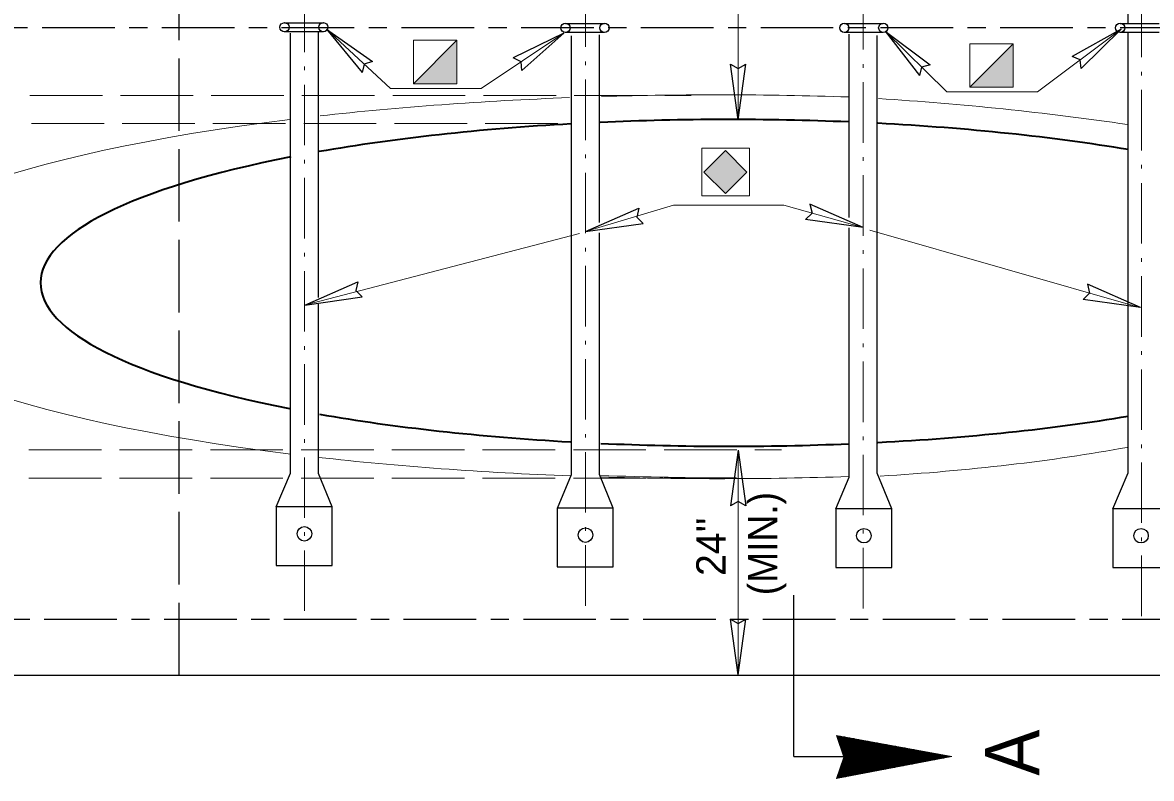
# Model space of a CAD drawing. Extents: x -483 to -38, y -358 to 186.
# Drawn here: x -398.76 to -352.1, y -299.02 to -267.78 of the extents above; entities that cross this region are included whole.
import ezdxf

# ---------------------------------------------------------------- set-up
doc = ezdxf.new("R2010")
doc.units = 0
doc.header["$LTSCALE"] = 0.5
for name, pattern in [('DOT_DASHED', [7.7, 5, -1.2, 0.3, -1.2]), ('LONG_DASH_SHORT_DASH', [9.9, 6, -1.2, 1.5, -1.2]), ('LONG_DASHED', [7.5, 6, -1.5])]:
    doc.linetypes.add(name, pattern=pattern)
doc.layers.add('1', color=7, linetype='Continuous', lineweight=13)

msp = doc.modelspace()

# ---------------------------------------------------------------- hatches: boundary and pattern name
at = {"layer": '1'}
for points in [[(-382.5992, -270.3068), (-380.8057, -268.5133), (-380.8057, -270.3068)], [(-359.6128, -270.4468), (-357.8193, -268.6533), (-357.8193, -270.4468)], [(-369.7105, -274.8442), (-370.5964, -273.9583), (-369.7105, -273.0722), (-368.8246, -273.9583)]]:
    msp.add_hatch(color=256, dxfattribs=at).paths.add_polyline_path(points)

# ---------------------------------------------------------------- linework, layer by layer
at = {"layer": '1', "linetype": 'LONG_DASHED', "lineweight": 25}
msp.add_line((-392.2883, -294.7592), (-392.2883, -241.2228), dxfattribs=at)
at = {"layer": '1', "linetype": 'DOT_DASHED'}
for p, q in [((-387.1065, -292.1017), (-387.1065, -245.7123)), ((-375.4942, -291.8877), (-375.4942, -245.7784)), ((-364.0192, -291.9948), (-364.0192, -245.7784)), ((-352.5131, -292.3158), (-352.5131, -245.5805))]:
    msp.add_line(p, q, dxfattribs=at)
at = {"layer": '1', "lineweight": 25}
for p, q in [((-353.0722, -267.8127), (-353.0722, -248.0717)), ((-387.9288, -267.7858), (-386.3231, -267.7858)), ((-386.3266, -268.1606), (-387.9455, -268.1606)), ((-387.6893, -286.4038), (-387.6893, -268.2147)), ((-386.5243, -279.144), (-386.5243, -268.1912)), ((-386.1956, -268.0575), (-384.2933, -269.3866)), ((-386.1956, -268.0575), (-384.7222, -269.8504)), ((-376.3929, -268.2175), (-378.478, -269.2363)), ((-376.3929, -268.2175), (-378.1259, -269.7609)), ((-374.7109, -268.1871), (-376.3296, -268.1871)), ((-376.3133, -267.8127), (-374.7073, -267.8127)), ((-363.1893, -268.1871), (-364.8088, -268.1871)), ((-364.7917, -267.8127), (-363.186, -267.8127)), ((-363.1102, -268.1312), (-361.2518, -269.5212)), ((-363.1102, -268.1312), (-361.6956, -269.9708)), ((-353.3516, -268.0558), (-355.3822, -269.1793)), ((-353.3516, -268.0558), (-355.0038, -269.6853)), ((-351.7878, -268.1871), (-353.4067, -268.1871)), ((-353.3907, -267.8127), (-351.7842, -267.8127)), ((-353.0722, -286.3889), (-353.0722, -268.1871)), ((-376.0753, -286.461), (-376.0753, -268.3333)), ((-374.9117, -276.0502), (-374.9117, -268.2858)), ((-364.6007, -275.8417), (-364.6007, -268.2622)), ((-363.4364, -286.4121), (-363.4364, -268.3096)), ((-369.1858, -271.8034), (-369.5018, -269.5043)), ((-369.1858, -271.8034), (-368.8699, -269.5043)), ((-375.4898, -276.4146), (-373.289, -275.452)), ((-364.0174, -276.2493), (-366.2182, -275.2867)), ((-375.4898, -276.4146), (-373.1104, -276.0817)), ((-364.0174, -276.2493), (-366.3967, -275.9164)), ((-374.9117, -286.4646), (-374.9117, -276.4673)), ((-364.6007, -286.5673), (-364.6007, -276.2587)), ((-387.0986, -279.4569), (-384.8977, -278.4943)), ((-352.5522, -279.56), (-354.753, -278.5974)), ((-387.0986, -279.4569), (-384.7192, -279.1239)), ((-386.5243, -286.4147), (-386.5243, -279.4222)), ((-352.5522, -279.56), (-354.9316, -279.227)), ((-369.1858, -285.4588), (-369.5018, -287.7579)), ((-369.1858, -285.4588), (-368.8699, -287.7579)), ((-388.2726, -287.8007), (-387.6915, -286.4027)), ((-385.9582, -287.8012), (-386.5222, -286.4187)), ((-362.8366, -287.8801), (-363.4364, -286.4121)), ((-353.6961, -287.8855), (-353.0722, -286.3889)), ((-376.654, -287.8522), (-376.0753, -286.461)), ((-374.3446, -287.8562), (-374.9117, -286.4646)), ((-365.1491, -287.8774), (-364.6007, -286.5673)), ((-366.8897, -298.1228), (-366.8897, -291.4464)), ((-369.1858, -294.7386), (-369.5018, -292.4395)), ((-369.1858, -294.7386), (-368.8699, -292.4395)), ((-424.7453, -294.7592), (-331.751, -294.7592)), ((-366.8897, -298.1228), (-363.0189, -298.1228))]:
    msp.add_line(p, q, dxfattribs=at)
at = {"layer": '1'}
for p, q in [((-369.1858, -271.8034), (-369.1858, -263.8505)), ((-383.5482, -270.5058), (-386.1956, -268.0575)), ((-379.8028, -270.5058), (-376.3929, -268.2175)), ((-360.5618, -270.6458), (-363.1102, -268.1312)), ((-356.8163, -270.6458), (-353.3516, -268.0558)), ((-383.5482, -270.5058), (-379.8028, -270.5058)), ((-360.5618, -270.6458), (-356.8163, -270.6458)), ((-371.8561, -275.3349), (-375.4942, -276.4165)), ((-371.8561, -275.3349), (-367.3009, -275.3349)), ((-367.3009, -275.3349), (-364.0174, -276.2493)), ((-375.7432, -276.4979), (-387.1065, -279.463)), ((-363.7365, -276.3679), (-352.5837, -279.557)), ((-369.1858, -294.7386), (-369.1858, -285.4588)), ((-365.1042, -297.2754), (-364.9574, -297.2754)), ((-365.103, -297.2483), (-365.103, -297.2777)), ((-365.0926, -297.3102), (-364.7651, -297.3102)), ((-365.0805, -297.3452), (-364.5751, -297.3452)), ((-365.0695, -297.38), (-364.3844, -297.38)), ((-365.0688, -297.255), (-365.0688, -297.3837)), ((-365.0576, -297.4154), (-364.1938, -297.4154)), ((-365.0466, -297.4502), (-364.0029, -297.4502)), ((-365.0347, -297.4853), (-363.8123, -297.4853)), ((-365.0333, -297.2617), (-365.0333, -297.489)), ((-365.0232, -297.5198), (-363.6221, -297.5198)), ((-365.0118, -297.5551), (-363.431, -297.5551)), ((-365.0003, -297.5898), (-363.2398, -297.5898)), ((-364.9984, -297.2675), (-364.9984, -297.5944)), ((-364.9884, -297.6247), (-363.0493, -297.6247)), ((-364.9637, -297.274), (-364.9637, -297.7005)), ((-364.9287, -297.2811), (-364.9287, -297.8059)), ((-364.8937, -297.2869), (-364.8937, -297.9117)), ((-364.8584, -297.2929), (-364.8584, -298.0169)), ((-364.8243, -297.2994), (-364.8243, -298.1228)), ((-364.7888, -297.3057), (-364.7888, -298.9616)), ((-364.7537, -297.3121), (-364.7537, -298.9543)), ((-364.7188, -297.3194), (-364.7188, -298.9478)), ((-364.6838, -297.3252), (-364.6838, -298.9418)), ((-364.6491, -297.3315), (-364.6491, -298.9349)), ((-364.6138, -297.3382), (-364.6138, -298.9285)), ((-364.5797, -297.344), (-364.5797, -298.9212)), ((-364.5444, -297.3508), (-364.5444, -298.9153)), ((-364.5098, -297.3571), (-364.5098, -298.9085)), ((-364.4742, -297.3632), (-364.4742, -298.9024)), ((-364.4402, -297.3702), (-364.4402, -298.8949)), ((-364.4047, -297.3767), (-364.4047, -298.8881)), ((-364.3705, -297.3825), (-364.3705, -298.8822)), ((-364.3352, -297.39), (-364.3352, -298.8752)), ((-364.3005, -297.3952), (-364.3005, -298.8691)), ((-364.2651, -297.4021), (-364.2651, -298.8623)), ((-364.2298, -297.4083), (-364.2298, -298.8558)), ((-364.1955, -297.4146), (-364.1955, -298.8485)), ((-364.1602, -297.4207), (-364.1602, -298.8422)), ((-364.1257, -297.4279), (-364.1257, -298.836)), ((-364.0908, -297.4342), (-364.0908, -298.8291)), ((-364.0558, -297.4404), (-364.0558, -298.8227)), ((-364.0211, -297.4473), (-364.0211, -298.8156)), ((-363.9853, -297.4532), (-363.9853, -298.8091)), ((-363.9508, -297.4594), (-363.9508, -298.8024)), ((-363.9157, -297.4661), (-363.9157, -298.7964)), ((-363.8812, -297.4719), (-363.8812, -298.7889)), ((-363.8458, -297.4792), (-363.8458, -298.7822)), ((-363.8112, -297.4853), (-363.8112, -298.776)), ((-363.7763, -297.4917), (-363.7763, -298.7691)), ((-363.7404, -297.4979), (-363.7404, -298.7622)), ((-363.7063, -297.5046), (-363.7063, -298.7564)), ((-363.6711, -297.5107), (-363.6711, -298.7498)), ((-363.6365, -297.5171), (-363.6365, -298.7427)), ((-363.6015, -297.5232), (-363.6015, -298.7364)), ((-363.5664, -297.5304), (-363.5664, -298.7297)), ((-363.5318, -297.5367), (-363.5318, -298.7228)), ((-363.4967, -297.5423), (-363.4967, -298.7164)), ((-363.4618, -297.5492), (-363.4618, -298.7095)), ((-363.4273, -297.5553), (-363.4273, -298.7031)), ((-363.3921, -297.5622), (-363.3921, -298.6966)), ((-363.3572, -297.5686), (-363.3572, -298.6898)), ((-363.3225, -297.5744), (-363.3225, -298.6831)), ((-363.2877, -297.5809), (-363.2877, -298.6768)), ((-363.2521, -297.5877), (-363.2521, -298.6699)), ((-363.2171, -297.594), (-363.2171, -298.6633)), ((-363.1823, -297.6003), (-363.1823, -298.6566)), ((-363.1477, -297.6067), (-363.1477, -298.6499)), ((-363.1125, -297.6128), (-363.1125, -298.6437)), ((-363.0778, -297.6192), (-363.0778, -298.6366)), ((-363.0428, -297.6263), (-363.0428, -298.6306)), ((-363.0078, -297.6319), (-363.0078, -298.6235)), ((-362.9727, -297.6393), (-362.9727, -298.617)), ((-364.9766, -297.6597), (-362.8589, -297.6597)), ((-364.9655, -297.6947), (-362.6678, -297.6947)), ((-364.9538, -297.7297), (-362.4774, -297.7297)), ((-364.9424, -297.764), (-362.2866, -297.764)), ((-364.9303, -297.7994), (-362.0963, -297.7994)), ((-364.9188, -297.8347), (-361.9055, -297.8347)), ((-364.9078, -297.8694), (-361.7147, -297.8694)), ((-364.8957, -297.9044), (-361.5238, -297.9044)), ((-364.8843, -297.9393), (-361.3333, -297.9393)), ((-364.873, -297.9744), (-361.1419, -297.9744)), ((-364.8624, -298.0088), (-360.951, -298.0088)), ((-364.8505, -298.044), (-360.7606, -298.044)), ((-364.8384, -298.0788), (-360.5697, -298.0788)), ((-362.9381, -297.6452), (-362.9381, -298.6099)), ((-362.9028, -297.6517), (-362.9028, -298.6033)), ((-362.8681, -297.6582), (-362.8681, -298.5972)), ((-362.8331, -297.6642), (-362.8331, -298.5902)), ((-362.7982, -297.6705), (-362.7982, -298.5843)), ((-362.7631, -297.6773), (-362.7631, -298.5772)), ((-362.7285, -297.6834), (-362.7285, -298.5705)), ((-362.6931, -297.6901), (-362.6931, -298.5643)), ((-362.6585, -297.6969), (-362.6585, -298.5574)), ((-362.6235, -297.7027), (-362.6235, -298.5503)), ((-362.5887, -297.709), (-362.5887, -298.5438)), ((-362.5541, -297.7152), (-362.5541, -298.5376)), ((-362.5191, -297.7215), (-362.5191, -298.5303)), ((-362.4842, -297.7286), (-362.4842, -298.5245)), ((-362.4491, -297.734), (-362.4491, -298.517)), ((-362.4142, -297.7409), (-362.4142, -298.5107)), ((-362.3791, -297.7477), (-362.3791, -298.5045)), ((-362.3445, -297.7534), (-362.3445, -298.4974)), ((-362.3092, -297.7605), (-362.3092, -298.4912)), ((-362.2747, -297.7668), (-362.2747, -298.4847)), ((-362.2392, -297.7726), (-362.2392, -298.4776)), ((-362.2038, -297.7794), (-362.2038, -298.4712)), ((-362.1697, -297.7859), (-362.1697, -298.4642)), ((-362.1343, -297.7919), (-362.1343, -298.4582)), ((-362.0995, -297.7988), (-362.0995, -298.452)), ((-362.0647, -297.8048), (-362.0647, -298.4445)), ((-362.0298, -297.8111), (-362.0298, -298.4382)), ((-361.9948, -297.8177), (-361.9948, -298.4312)), ((-361.9605, -297.824), (-361.9605, -298.4247)), ((-361.9251, -297.8305), (-361.9251, -298.4183)), ((-361.8901, -297.8367), (-361.8901, -298.4112)), ((-361.8553, -297.843), (-361.8553, -298.4047)), ((-361.8201, -297.8494), (-361.8201, -298.3987)), ((-361.7855, -297.8565), (-361.7855, -298.392)), ((-361.7501, -297.8622), (-361.7501, -298.3851)), ((-361.7159, -297.8692), (-361.7159, -298.3782)), ((-361.6805, -297.8759), (-361.6805, -298.372)), ((-361.6452, -297.8813), (-361.6452, -298.3655)), ((-361.6105, -297.888), (-361.6105, -298.3584)), ((-361.5759, -297.8948), (-361.5759, -298.3524)), ((-361.5411, -297.9011), (-361.5411, -298.3449)), ((-361.5061, -297.9073), (-361.5061, -298.3383)), ((-361.4715, -297.9138), (-361.4715, -298.3324)), ((-361.4362, -297.9201), (-361.4362, -298.3253)), ((-361.4013, -297.9263), (-361.4013, -298.3187)), ((-361.3662, -297.933), (-361.3662, -298.3124)), ((-361.3315, -297.9393), (-361.3315, -298.3051)), ((-361.2962, -297.9455), (-361.2962, -298.2987)), ((-361.2617, -297.9519), (-361.2617, -298.2913)), ((-361.2265, -297.959), (-361.2265, -298.2859)), ((-361.1919, -297.9644), (-361.1919, -298.2792)), ((-361.1567, -297.9715), (-361.1567, -298.2724)), ((-361.1217, -297.978), (-361.1217, -298.2655)), ((-361.0867, -297.9842), (-361.0867, -298.2587)), ((-361.0519, -297.9897), (-361.0519, -298.2524)), ((-361.0171, -297.9972), (-361.0171, -298.2451)), ((-360.9822, -298.0032), (-360.9822, -298.2397)), ((-360.9475, -298.0094), (-360.9475, -298.2324)), ((-360.9125, -298.0163), (-360.9125, -298.2263)), ((-360.8771, -298.0227), (-360.8771, -298.2191)), ((-360.8421, -298.0286), (-360.8421, -298.2128)), ((-360.8071, -298.0357), (-360.8071, -298.2053)), ((-360.7725, -298.0415), (-360.7725, -298.1993)), ((-360.7375, -298.0482), (-360.7375, -298.1934)), ((-360.7029, -298.0541), (-360.7029, -298.1859)), ((-360.6679, -298.0605), (-360.6679, -298.1799)), ((-360.6322, -298.0678), (-360.6322, -298.1724)), ((-360.5975, -298.0734), (-360.5975, -298.1662)), ((-360.5633, -298.0803), (-360.5633, -298.1599)), ((-360.5281, -298.0866), (-360.5281, -298.1526)), ((-360.4931, -298.093), (-360.4931, -298.1467)), ((-360.4582, -298.0987), (-360.4582, -298.1393)), ((-360.4235, -298.1059), (-360.4235, -298.1332)), ((-364.9637, -298.5756), (-364.9637, -298.9948)), ((-364.9609, -298.568), (-362.7131, -298.568)), ((-364.9491, -298.5326), (-362.5297, -298.5326)), ((-364.9366, -298.4976), (-362.3458, -298.4976)), ((-364.9287, -298.4745), (-364.9287, -298.9881)), ((-364.9247, -298.4628), (-362.1608, -298.4628)), ((-364.9128, -298.4282), (-361.9769, -298.4282)), ((-364.9003, -298.393), (-361.7928, -298.393)), ((-364.8937, -298.3732), (-364.8937, -298.9812)), ((-364.8882, -298.3584), (-361.6086, -298.3584)), ((-364.8759, -298.3232), (-361.4254, -298.3232)), ((-364.8642, -298.2887), (-361.2411, -298.2887)), ((-364.8584, -298.2724), (-364.8584, -298.9749)), ((-364.8522, -298.2532), (-361.0567, -298.2532)), ((-364.8403, -298.218), (-360.8735, -298.218)), ((-364.8278, -298.1834), (-360.6893, -298.1834)), ((-364.8272, -298.1137), (-360.3798, -298.1137)), ((-364.8243, -298.1707), (-364.8243, -298.9681)), ((-364.8157, -298.1484), (-360.5046, -298.1484)), ((-360.3882, -298.1117), (-360.3882, -298.1266)), ((-360.3531, -298.118), (-360.3531, -298.1195)), ((-365.1176, -299.022), (-365.1066, -299.022)), ((-365.1055, -298.9873), (-364.9217, -298.9873)), ((-365.103, -298.9793), (-365.103, -299.0212)), ((-365.0937, -298.9522), (-364.7382, -298.9522)), ((-365.082, -298.9174), (-364.5536, -298.9174)), ((-365.0695, -298.8822), (-364.3705, -298.8822)), ((-365.0688, -298.8785), (-365.0688, -299.0143)), ((-365.0576, -298.8478), (-364.1863, -298.8478)), ((-365.0453, -298.8123), (-364.0021, -298.8123)), ((-365.0333, -298.7772), (-363.8175, -298.7772)), ((-365.0333, -298.7772), (-365.0333, -299.0078)), ((-365.0209, -298.7424), (-363.6342, -298.7424)), ((-365.0091, -298.7072), (-363.4502, -298.7072)), ((-364.9984, -298.6762), (-364.9984, -299.0012)), ((-364.9972, -298.6727), (-363.2658, -298.6727)), ((-364.9847, -298.6377), (-363.0813, -298.6377)), ((-364.973, -298.6031), (-362.8972, -298.6031))]:
    msp.add_line(p, q, dxfattribs=at)
at = {"layer": '1', "linetype": 'LONG_DASH_SHORT_DASH', "lineweight": 25}
for p, q in [((-422.701, -267.9852), (-332.4858, -267.9852)), ((-422.6093, -292.4359), (-332.5065, -292.4359))]:
    msp.add_line(p, q, dxfattribs=at)
at = {"layer": '1', "linetype": 'LONG_DASHED'}
for p, q in [((-424.7103, -270.791), (-371.1258, -270.791)), ((-424.6387, -271.9552), (-376.2202, -271.9552)), ((-424.7453, -285.4453), (-367.3984, -285.4453)), ((-424.7453, -286.6096), (-370.8849, -286.6096))]:
    msp.add_line(p, q, dxfattribs=at)
for points in [[(-382.5992, -270.3068), (-380.8057, -268.5133), (-380.8057, -270.3068)], [(-359.6128, -270.4468), (-357.8193, -268.6533), (-357.8193, -270.4468)]]:
    msp.add_lwpolyline(points, close=True, dxfattribs=at)
at = {"layer": '1'}
for points in [[(-382.5992, -270.3068), (-380.8057, -270.3068), (-380.8057, -268.5133), (-382.5992, -268.5133)], [(-359.6128, -270.4468), (-357.8193, -270.4468), (-357.8193, -268.6533), (-359.6128, -268.6533)], [(-368.7102, -274.9395), (-370.6831, -274.9395), (-370.6831, -272.9666), (-368.7102, -272.9666)], [(-369.7105, -274.8442), (-370.5964, -273.9583), (-369.7105, -273.0722), (-368.8246, -273.9583)], [(-365.118, -299.0241), (-360.3495, -298.1195), (-365.1132, -297.2465), (-364.8157, -298.1474)]]:
    msp.add_lwpolyline(points, close=True, dxfattribs=at)
at = {"layer": '1', "lineweight": 25}
for points in [[(-355.0038, -269.6853), (-355.0525, -269.3232), (-355.3822, -269.1793)], [(-384.2933, -269.3866), (-384.6405, -269.5002), (-384.7222, -269.8504)], [(-378.1259, -269.7609), (-378.1561, -269.3968), (-378.478, -269.2363)], [(-369.5018, -269.5043), (-369.1826, -269.6823), (-368.8699, -269.5043)], [(-361.2518, -269.5212), (-361.6026, -269.6234), (-361.6956, -269.9708)], [(-373.289, -275.452), (-373.3762, -275.8197), (-373.1104, -276.0817)], [(-366.2182, -275.2867), (-366.1309, -275.6545), (-366.3967, -275.9164)], [(-384.8977, -278.4943), (-384.9851, -278.8621), (-384.7192, -279.1239)], [(-354.753, -278.5974), (-354.6657, -278.9652), (-354.9316, -279.227)], [(-368.8699, -287.7579), (-369.1891, -287.58), (-369.5018, -287.7579)], [(-369.5018, -292.4395), (-369.1826, -292.6174), (-368.8699, -292.4395)]]:
    msp.add_lwpolyline(points, dxfattribs=at)
for points in [[(-388.2741, -290.2227), (-385.9591, -290.2227), (-385.9591, -287.8012), (-388.2741, -287.8012)], [(-376.659, -290.2774), (-374.3446, -290.2774), (-374.3446, -287.8549), (-376.659, -287.8549)], [(-365.1513, -290.3041), (-362.8366, -290.3041), (-362.8366, -287.8816), (-365.1513, -287.8816)], [(-353.6969, -290.3041), (-351.3819, -290.3041), (-351.3819, -287.8816), (-353.6969, -287.8816)]]:
    msp.add_lwpolyline(points, close=True, dxfattribs=at)
for centre, radius in [((-387.9342, -267.9728), 0.1893), ((-386.3257, -267.9728), 0.1893), ((-376.3184, -267.9995), 0.1893), ((-374.7099, -267.9995), 0.1893), ((-364.7969, -267.9995), 0.1893), ((-363.1884, -267.9995), 0.1893), ((-353.3953, -267.9995), 0.1893), ((-387.1091, -288.9127), 0.2994), ((-375.4945, -288.9663), 0.2994), ((-363.987, -288.993), 0.2994), ((-352.5326, -288.993), 0.2994)]:
    msp.add_circle(centre, radius, dxfattribs=at)
at = {"layer": '1'}
msp.add_arc((-370.9905, -394.0567), 123.3668, 81.65757, 86.46719, dxfattribs=at)
for centre, major_axis, ratio, start_param, end_param in [((-369.983, -278.7002), (-36.115, 0), 0.219683, 4.8840603, 5.1861488), ((-369.983, -278.7002), (-36.115, 0), 0.219683, 4.5636082, 4.8472381), ((-369.983, -278.7002), (-36.115, 0), 0.219683, 5.2256715, 7.3420219), ((-369.983, -278.7002), (29.872, -0.0346), 0.268618, 4.9379278, 5.3131327), ((-369.983, -278.7002), (-36.115, 0), 0.219683, 1.0947996, 1.4003641), ((-369.1275, -278.7002), (-35.6456, 0), 0.221763, 1.4086912, 1.5673794), ((-369.983, -278.7002), (-36.115, 0), 0.219683, 1.4358405, 1.7196275)]:
    msp.add_ellipse(centre, major_axis=major_axis, ratio=ratio, start_param=start_param, end_param=end_param, dxfattribs=at)
at = {"layer": '1', "lineweight": 35}
for start_param, end_param in [(1.8026031, 2.2087448), (1.3971836, 1.7598674), (0.9541152, 1.3542367), (2.2609208, 4.0193988), (4.0752416, 4.4793868), (4.9293361, 5.3292684), (4.5246629, 4.8862858)]:
    msp.add_ellipse((-369.5381, -278.5407), major_axis=(28.481, 0), ratio=0.237105, start_param=start_param, end_param=end_param, dxfattribs=at)

# ---------------------------------------------------------------- texts
at = {"layer": '1', "width": 0.95}
for s, height, p in [('(MIN.)', 1.21, (-367.5634, -291.4527)), ('A', 2.25, (-356.7341, -298.911))]:
    msp.add_text(s, height=height, rotation=90, dxfattribs=at).set_placement(p)
at = {"layer": '1'}
msp.add_text("24''", height=1.21, rotation=90, dxfattribs=at).set_placement((-369.7055, -290.6551))

doc.saveas('drawing.dxf')
